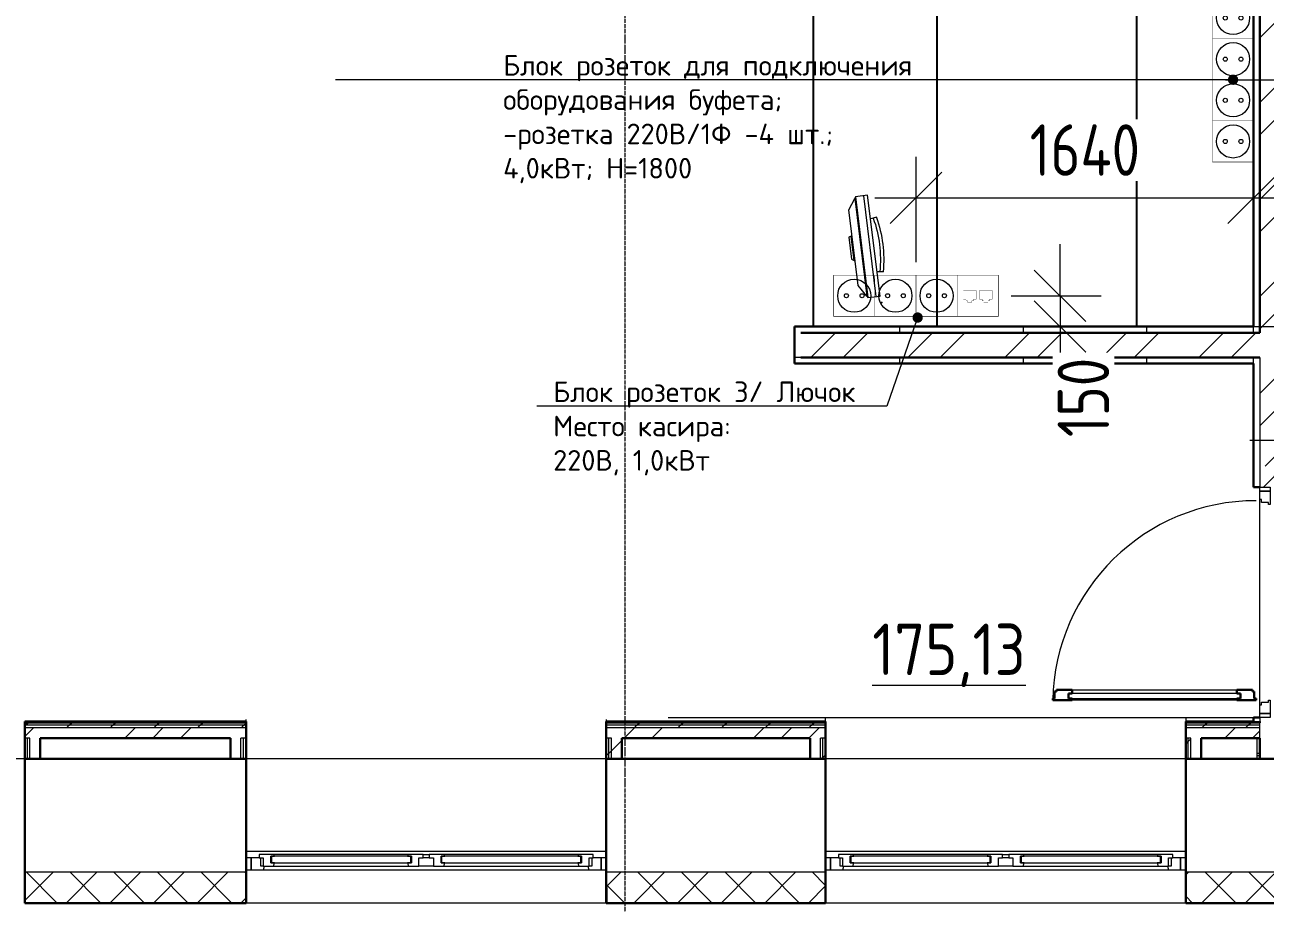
# Model space of a CAD drawing. Header units: millimetres. Extents: x -215207 to 92095, y -30385 to 123050.
# Drawn here: x -32807 to -26781, y 22608 to 26877 of the extents above; entities that cross this region are included whole.
import ezdxf
from ezdxf import colors
from ezdxf.entities.mleader import LeaderData, LeaderLine
from ezdxf.math import Vec2, Vec3

# ---------------------------------------------------------------- set-up
doc = ezdxf.new("R2010")
doc.units = ezdxf.units.MM
doc.linetypes.add('ADSK_Линия сетки', pattern=[25, 20, -2.5, 0, -2.5])
doc.linetypes.add('HIDDEN2', pattern=[4.7625, 3.175, -1.5875])
for name, color, linetype, lineweight in [('0_ТХ Р-EL', 30, 'Continuous', 5), ('Двери', 7, 'Continuous', 9), ('Каркас_Импост', 7, 'Continuous', 9), ('Марки помещений', 7, 'Continuous', 20), ('Монтажный зазор', 7, 'Continuous', 9), ('Ограждение', 7, 'Continuous', 9), ('Окна', 7, 'Continuous', 9), ('Оси', 7, 'Continuous', 9), ('Остекление', 7, 'Continuous', 9), ('Панель', 7, 'Continuous', 30), ('Поручни', 7, 'Continuous', 9), ('Стены', 7, 'Continuous', 18), ('Стены разрез', 7, 'Continuous', 30), ('Стены штриховка', 7, 'Continuous', 9), ('ТХ Подключения СС', 30, 'Continuous', 18)]:
    doc.layers.add(name, color=color, linetype=linetype, lineweight=lineweight)
doc.layers.add('PDF _Геометрия', color=7, linetype='Continuous')
doc.layers.add('тх разм', color=7, linetype='Continuous')
for name, color, linetype, lineweight, true_color in [('Открывание', 7, 'Continuous', 9, 0xc0c0c0), ('ТХ Подключения ЭОМ', 7, 'Continuous', 18, 0x003efa), ('ТХ.Not mounted equipment', 7, 'Continuous', 9, 0x6f4f28)]:
    doc.layers.add(name, color=color, linetype=linetype, lineweight=lineweight, true_color=true_color)
doc.layers.add('тх размеры розетки', color=7, linetype='Continuous', true_color=0xe91640)
doc.styles.add('GOST Common_3', font='GOST_Common.ttf', dxfattribs={"width": 0.9, "height": 2.5})
doc.styles.add('TX Text.Base', font='calibril.ttf', dxfattribs={"height": 250})
doc.styles.add('ГОСТ 2.304', font='CS_Gost2304.shx')
doc.dimstyles.new('СПДС', dxfattribs={"dimscale": 100, "dimtxt": 2.5, "dimasz": 2.5, "dimexe": 2, "dimexo": 0.625, "dimgap": 1, "dimtad": 1, "dimdec": 0, "dimtxsty": 'ГОСТ 2.304', "dimblk": 'OBLIQUE', "dimblk1": 'OBLIQUE', "dimblk2": 'OBLIQUE', "dimcen": 2.5, "dimdle": 2, "dimadec": 0, "dimazin": 2, "dimtfac": 0.75, "dimtdec": 4, "dimtmove": 1, "dimatfit": 3, "dimfxl": 0, "dimtolj": 1, "dimarcsym": 0})
pattern_1 = [(45, (-45356.5, 7949.98), (-235.7317, 235.7317), []), (45, (-45199.35, 7949.98), (-235.7317, 235.7317), [])]
pattern_2 = [(90, (-45356.5, 7950), (-600, 4e-14), [])]
pattern_3 = [(45, (-45356.5, 7950), (-381.661, 381.661), []), (45, (-45221.57, 7950), (0, 763.322), []), (45, (-45491.44, 7950), (0, 763.322), [])]
pattern_4 = [(45, (-45356.5, 7949.98), (-106.066, 106.066), [])]

# ---------------------------------------------------------------- blocks, each defined once
blk = doc.blocks.new('АРМ медицинской сестры')
at = {"lineweight": 0}
for points in [[(-133.5, 147.5), (-129.5, 115.6)], [(133.5, 147.5), (129.5, 115.6)], [(245.1, 95.6), (-249.1, 95.6)], [(-241.1, 51.8), (-249.1, 55.8)], [(245.1, 55.8), (237.1, 51.8), (-241.1, 51.8), (-185.3, 15.9), (185.3, 15.9), (237.1, 51.8)], [(-61.8, 15.9), (-61.8, 12), (57.8, 12), (53.8, 0), (-53.8, 0), (-61.8, 12)], [(57.8, 15.9), (57.8, 12)]]:
    blk.add_lwpolyline(points, dxfattribs=at)
blk.add_lwpolyline([(245.1, 55.8), (-249.1, 55.8), (-249.1, 115.6), (245.1, 115.6)], close=True, dxfattribs=at)
for radius, start, end in [(627.7, 77.76673, 102.23327), (611.8, 77.60743, 102.39257)]:
    blk.add_arc((0, -468.3), radius, start, end, dxfattribs=at)
blk = doc.blocks.new('RJ45x2pozetka')
at = {"layer": '0_ТХ Р-EL', "color": 0, "lineweight": -2, "const_width": 2}
blk.add_lwpolyline([(0, -200), (200, -200), (200, 0), (0, 0)], close=True, dxfattribs=at)
at = {"layer": '0_ТХ Р-EL', "color": 0, "lineweight": -2, "const_width": 1}
for points in [[(29.9, -116.8), (29.9, -74.9), (91.9, -74.9), (91.9, -116.8), (78.9, -116.8), (78.9, -125.2), (71.5, -125.2), (71.5, -130.8), (50.3, -130.8), (50.3, -125.2), (42.9, -125.2), (42.9, -116.8), (29.9, -116.8)], [(170.1, -116.8), (170.1, -74.9), (108.1, -74.9), (108.1, -116.8), (121.1, -116.8), (121.1, -125.2), (128.5, -125.2), (128.5, -130.8), (149.7, -130.8), (149.7, -125.2), (157.1, -125.2), (157.1, -116.8), (170.1, -116.8)]]:
    blk.add_lwpolyline(points, dxfattribs=at)
blk = doc.blocks.new('StR220V')
at = {"layer": '0_ТХ Р-EL', "color": 0, "lineweight": -2, "const_width": 2}
blk.add_lwpolyline([(0, -200), (200, -200), (200, 0), (0, 0)], close=True, dxfattribs=at)
at = {"layer": '0_ТХ Р-EL', "color": 0, "lineweight": -2}
for centre, radius in [((100, -100), 80.5), ((62, -100), 10), ((138, -100), 10)]:
    blk.add_circle(centre, radius, dxfattribs=at)
blk = doc.blocks.new('Блок розеток 4')
at = {"layer": 'ТХ Подключения СС', "lineweight": 5}
blk.add_blockref('RJ45x2pozetka', (400, 0), dxfattribs=at)
at = {"layer": 'ТХ Подключения ЭОМ', "color": 150, "lineweight": 5}
for p in [(0, 0), (200, 0)]:
    blk.add_blockref('StR220V', p, dxfattribs=at)
blk = doc.blocks.new('BIMLIB_Окно_Двустворчатое_VEKA_СФрамугойСнизу_ГОСТ30674_без линий - Ж_ОК-5_2220х1750-3833933-План 1 этажа смеж')
at = {"layer": 'Каркас_Импост', "lineweight": 18}
for p, q in [((-790.6, 265), (-850, 265)), ((-850, 265), (-850, 207)), ((-804, 207), (-804, 248)), ((-804, 248), (-792, 248)), ((-792, 248), (-792, 207)), ((-741.6, 248), (-792, 248)), ((-786, 248), (-790.6, 265)), ((-737, 231), (-741.6, 248)), ((-85.4, 248), (-90, 231)), ((-35, 248), (-85.4, 248)), ((-35, 207), (-35, 248)), ((35, 248), (35, 207)), ((85.4, 248), (35, 248)), ((90, 231), (85.4, 248)), ((741.6, 248), (737, 231)), ((792, 248), (741.6, 248)), ((790.6, 265), (786, 248)), ((850, 265), (790.6, 265)), ((792, 207), (792, 248)), ((792, 248), (804, 248)), ((804, 248), (804, 207)), ((850, 207), (850, 265)), ((-850, 207), (-812, 207)), ((-792, 207), (-812, 207)), ((-812, 207), (-812, 190)), ((-812, 190), (-756, 190)), ((-756, 190), (-755, 191)), ((-755, 199), (-755, 231)), ((-755, 231), (-737, 231)), ((-737, 199), (-755, 199)), ((-755, 191), (-754, 190)), ((-754, 190), (-739.4, 190)), ((-739.4, 190), (-737, 199)), ((-90, 231), (-72, 231)), ((-72, 199), (-90, 199)), ((-90, 199), (-87.6, 190)), ((-87.6, 190), (-73, 190)), ((-73, 190), (-72, 191)), ((-72, 231), (-72, 199)), ((-72, 191), (-71, 190)), ((-71, 190), (-15, 190)), ((-15, 207), (-35, 207)), ((-15, 190), (-15, 207)), ((35, 207), (15, 207)), ((15, 207), (15, 190)), ((15, 190), (71, 190)), ((71, 190), (72, 191)), ((72, 199), (72, 231)), ((72, 231), (90, 231)), ((90, 199), (72, 199)), ((72, 191), (73, 190)), ((73, 190), (87.6, 190)), ((87.6, 190), (90, 199)), ((737, 231), (755, 231)), ((755, 199), (737, 199)), ((737, 199), (739.4, 190)), ((739.4, 190), (754, 190)), ((754, 190), (755, 191)), ((755, 231), (755, 199)), ((755, 191), (756, 190)), ((756, 190), (812, 190)), ((812, 207), (792, 207)), ((812, 190), (812, 207)), ((812, 207), (850, 207))]:
    blk.add_line(p, q, dxfattribs=at)
at = {"layer": 'Каркас_Импост'}
for p, q in [((790.6, 265), (-790.6, 265)), ((-85.4, 248), (-741.6, 248)), ((-35, 248), (35, 248)), ((741.6, 248), (85.4, 248)), ((-756, 190), (-754, 190)), ((-739.4, 190), (-87.6, 190)), ((-73, 190), (-71, 190)), ((-15, 207), (15, 207)), ((15, 190), (-15, 190)), ((71, 190), (73, 190)), ((87.6, 190), (739.4, 190)), ((754, 190), (756, 190))]:
    blk.add_line(p, q, dxfattribs=at)
at = {"layer": 'Окна'}
for p, q in [((-850, 265), (-875, 265)), ((-850, 207), (-850, 265)), ((875, 265), (850, 265)), ((850, 265), (850, 207)), ((-875, 207), (-850, 207)), ((850, 207), (875, 207))]:
    blk.add_line(p, q, dxfattribs=at)
at = {"layer": 'Остекление'}
for p, q in [((-752, 231), (-755, 231)), ((-755, 231), (-755, 199)), ((-755, 199), (-752, 199)), ((-75, 231), (-752, 231)), ((-752, 231), (-752, 199)), ((-752, 199), (-752, 231)), ((-752, 199), (-75, 199)), ((-75, 199), (-75, 231)), ((-75, 231), (-75, 199)), ((-72, 231), (-75, 231)), ((-75, 199), (-72, 199)), ((-72, 199), (-72, 231)), ((75, 231), (72, 231)), ((72, 231), (72, 199)), ((72, 199), (75, 199)), ((752, 231), (75, 231)), ((75, 231), (75, 199)), ((75, 199), (75, 231)), ((75, 199), (752, 199)), ((752, 199), (752, 231)), ((752, 231), (752, 199)), ((755, 231), (752, 231)), ((752, 199), (755, 199)), ((755, 199), (755, 231))]:
    blk.add_line(p, q, dxfattribs=at)
blk = doc.blocks.new('Дверь_Alumark_однопольная_S50 - Дв-6_2_1_2200х1120 Пр СКУД-6231395-План 1 этажа смеж')
at = {"layer": 'Каркас_Импост'}
for p, q in [((-415, 60), (-374, 60)), ((-415, 10), (-415, 60)), ((-351, 10), (-415, 10)), ((-374, 60), (-374, 52)), ((-374, 52), (-360, 52)), ((-360, 52), (-360, 18)), ((-360, 18), (-351, 18)), ((-351, 18), (-351, 10)), ((601, 18), (610, 18)), ((601, 10), (601, 18)), ((665, 10), (601, 10)), ((610, 52), (624, 52)), ((610, 18), (610, 52)), ((624, 52), (624, 60)), ((624, 60), (665, 60)), ((665, 60), (665, 10))]:
    blk.add_line(p, q, dxfattribs=at)
at = {"layer": 'Монтажный зазор'}
for p, q in [((-435, 60), (-415, 60)), ((-435, 10), (-435, 60)), ((-415, 10), (-435, 10)), ((-415, 60), (-415, 10)), ((665, 60), (685, 60)), ((665, 10), (665, 60)), ((685, 10), (665, 10)), ((685, 60), (685, 10))]:
    blk.add_line(p, q, dxfattribs=at)
at = {"layer": 'Остекление'}
for p, q in [((-342, 990), (-342, 154)), ((-318, 990), (-342, 990)), ((-318, 154), (-318, 990)), ((-342, 154), (-318, 154))]:
    blk.add_line(p, q, dxfattribs=at)
at = {"layer": 'Открывание'}
blk.add_arc((-369, 78), 988, 0, 88.95609, dxfattribs=at)
at = {"layer": 'Панель'}
for p, q in [((-351, 1066), (-343, 1066)), ((-351, 972), (-351, 1066)), ((-343, 1066), (-343, 1057)), ((-343, 1057), (-309, 1057)), ((-309, 1057), (-309, 1048)), ((-309, 1048), (-301, 1048)), ((-301, 1048), (-301, 972)), ((-342, 972), (-351, 972)), ((-342, 990), (-342, 972)), ((-318, 990), (-342, 990)), ((-318, 972), (-318, 990)), ((-301, 972), (-318, 972)), ((-351, 78), (-351, 172)), ((-342, 172), (-351, 172)), ((-342, 154), (-342, 172)), ((-318, 154), (-342, 154)), ((-318, 172), (-318, 154)), ((-301, 172), (-318, 172)), ((-301, 172), (-301, 96)), ((-343, 78), (-351, 78)), ((-343, 87), (-343, 78)), ((-309, 87), (-343, 87)), ((-309, 96), (-309, 87)), ((-301, 96), (-309, 96))]:
    blk.add_line(p, q, dxfattribs=at)
at = {"layer": 'Панель', "lineweight": 9}
for p, q in [((-351, 172), (-351, 972)), ((-301, 972), (-301, 172))]:
    blk.add_line(p, q, dxfattribs=at)
blk = doc.blocks.new('Ограждение - Ограждение-4198836-План 1 этажа смеж')
at = {"layer": 'Ограждение'}
h = blk.add_hatch(dxfattribs=at)
h.set_pattern_fill('FP_25', color=256, style=0, pattern_type=2)
h.set_pattern_definition([(0, (0, 0), (0, 600), []), (90, (0, 0), (-600, 4e-14), [])])
h.paths.add_polyline_path([(18549, 15375.3), (18549, 15385.3), (18534, 15385.3), (18534, 15375.3)])
h.paths.add_polyline_path([(4538.6, 15375.3), (4538.6, 15385.3), (4523.6, 15385.3), (4523.6, 15375.3)])
at = {"layer": 'Поручни'}
for p, q in [((18549, 15385.3), (18534, 15385.3)), ((18534, 15375.3), (18549, 15375.3))]:
    blk.add_line(p, q, dxfattribs=at)
blk = doc.blocks.new('Ограждение - Ограждение-4426666-План 1 этажа смеж')
at = {"layer": 'Поручни'}
for p, q in [((15674, 15560.3), (18519, 15560.3)), ((18534, 15460.3), (18534, 15360.3)), ((10799, 15360.3), (12549, 15360.3)), ((13624, 15360.3), (15374, 15360.3)), ((16439, 15360.3), (18189, 15360.3))]:
    blk.add_line(p, q, dxfattribs=at)
blk = doc.blocks.new('Ограждение - Ограждение-6173608-План 1 этажа смеж')
at = {"layer": 'Поручни'}
for p, q in [((13624, 15540.3), (13624, 15550.3)), ((15374, 15550.3), (15374, 15540.3)), ((13624, 14910.3), (15374, 14910.3))]:
    blk.add_line(p, q, dxfattribs=at)
blk = doc.blocks.new('Ограждение - Ограждение-6173622-План 1 этажа смеж')
at = {"layer": 'Поручни'}
for p, q in [((16439, 15540.3), (16439, 15560.3)), ((16439, 15560.3), (18189, 15560.3)), ((18189, 15560.3), (18189, 15540.3)), ((16439, 14910.3), (18189, 14910.3))]:
    blk.add_line(p, q, dxfattribs=at)
blk = doc.blocks.new('_Dot')
at = {"color": 0, "linetype": 'ByBlock', "lineweight": -2}
blk.add_line((-0.5, 0), (-1, 0), dxfattribs=at)
at = {"color": 0, "linetype": 'ByBlock', "const_width": 0.5}
blk.add_lwpolyline([(-0.25, 0, 1), (0.25, 0, 1)], format="xyb", close=True, dxfattribs=at)
blk = doc.blocks.new('_Oblique')
at = {"color": 0, "linetype": 'ByBlock', "lineweight": -2}
blk.add_line((-0.5, -0.5), (0.5, 0.5), dxfattribs=at)
blk = doc.blocks.new('*D578')
at = {"layer": 'Defpoints', "color": 0, "ltscale": 100, "transparency": 16777216}
for p in [(-26837.5, 26036), (-28477.9, 25660.2), (-26837.5, 25660.2)]:
    blk.add_point(p, dxfattribs=at)
at = {"layer": 'тх размеры розетки', "color": 0, "lineweight": 9, "ltscale": 100, "transparency": 16777216}
for p, q in [((-28477.9, 25722.7), (-28477.9, 26236)), ((-26837.5, 25722.7), (-26837.5, 26236)), ((-28677.9, 26036), (-26637.5, 26036))]:
    blk.add_line(p, q, dxfattribs=at)
at = {"layer": 'тх размеры розетки', "color": 0, "lineweight": 9, "ltscale": 100, "transparency": 16777216, "xscale": 250, "yscale": 250, "zscale": 250, "rotation": 180}
blk.add_blockref('_Oblique', (-28477.9, 26036), dxfattribs=at)
at = {"layer": 'тх размеры розетки', "color": 0, "lineweight": 9, "ltscale": 100, "transparency": 16777216, "xscale": 250, "yscale": 250, "zscale": 250}
blk.add_blockref('_Oblique', (-26837.5, 26036), dxfattribs=at)
at = {"layer": 'тх размеры розетки', "color": 0, "ltscale": 100, "transparency": 16777216, "insert": (-27657.7, 26268.3), "char_height": 250, "attachment_point": 5, "style": 'ГОСТ 2.304', "bg_fill": 3, "box_fill_scale": 1.1, "bg_fill_color": 256, "bg_fill_true_color": 13158600, "bg_fill_transparency": 0}
blk.add_mtext('\\A1;1640', dxfattribs=at)
blk = doc.blocks.new('*D579')
at = {"layer": 'Defpoints', "color": 0, "ltscale": 100, "transparency": 16777216}
for p in [(-28077.9, 25560.2), (-28077.9, 25410.2), (-27778.2, 25410.2)]:
    blk.add_point(p, dxfattribs=at)
at = {"layer": 'тх размеры розетки', "color": 0, "lineweight": 9, "ltscale": 100, "transparency": 16777216}
for p, q in [((-27778.2, 25560.2), (-27778.2, 25810.2)), ((-28015.4, 25560.2), (-27578.2, 25560.2)), ((-27778.2, 25560.2), (-27778.2, 25410.2)), ((-28015.4, 25410.2), (-27578.2, 25410.2)), ((-27778.2, 25410.2), (-27778.2, 25160.2))]:
    blk.add_line(p, q, dxfattribs=at)
at = {"layer": 'тх размеры розетки', "color": 0, "lineweight": 9, "ltscale": 100, "transparency": 16777216, "xscale": 250, "yscale": 250, "zscale": 250, "rotation": 270}
blk.add_blockref('_Oblique', (-27778.2, 25560.2), dxfattribs=at)
at = {"layer": 'тх размеры розетки', "color": 0, "ltscale": 100, "transparency": 16777216, "insert": (-27664.7, 25065.8), "char_height": 250, "attachment_point": 5, "rotation": 90, "style": 'ГОСТ 2.304', "bg_fill": 3, "box_fill_scale": 1.1, "bg_fill_color": 256, "bg_fill_true_color": 13158600, "bg_fill_transparency": 0}
blk.add_mtext('\\A1;150', dxfattribs=at)
at = {"layer": 'тх размеры розетки', "color": 0, "lineweight": 9, "ltscale": 100, "transparency": 16777216, "xscale": 250, "yscale": 250, "zscale": 250, "rotation": 90}
blk.add_blockref('_Oblique', (-27778.2, 25410.2), dxfattribs=at)
blk = doc.blocks.new('*D580')
at = {"layer": 'Defpoints', "color": 0, "ltscale": 100, "transparency": 16777216}
for p in [(-27037.5, 26610.2), (-27037.5, 25410.2), (-26258.4, 25410.2)]:
    blk.add_point(p, dxfattribs=at)
at = {"layer": 'тх размеры розетки', "color": 0, "lineweight": 9, "ltscale": 100, "transparency": 16777216}
for p, q in [((-26258.4, 26810.2), (-26258.4, 25210.2)), ((-26975, 26610.2), (-26058.4, 26610.2)), ((-26975, 25410.2), (-26058.4, 25410.2))]:
    blk.add_line(p, q, dxfattribs=at)
at = {"layer": 'тх размеры розетки', "color": 0, "lineweight": 9, "ltscale": 100, "transparency": 16777216, "xscale": 250, "yscale": 250, "zscale": 250}
for p, rotation in [((-26258.4, 26610.2), 90), ((-26258.4, 25410.2), 270)]:
    blk.add_blockref('_Oblique', p, dxfattribs=dict(at, rotation=rotation))
at = {"layer": 'тх размеры розетки', "color": 0, "ltscale": 100, "transparency": 16777216, "insert": (-26493.1, 26010.2), "char_height": 250, "attachment_point": 5, "rotation": 90, "style": 'ГОСТ 2.304', "bg_fill": 3, "box_fill_scale": 1.1, "bg_fill_color": 256, "bg_fill_true_color": 13158600, "bg_fill_transparency": 0}
blk.add_mtext('\\A1;1200', dxfattribs=at)
blk = doc.blocks.new('*D539')
at = {"layer": 'Defpoints', "color": 0, "ltscale": 100, "transparency": 16777216}
for p in [(-26657.5, 25346.4), (-24942.5, 25349.7), (-26656.6, 24857.2)]:
    blk.add_point(p, dxfattribs=at)
at = {"layer": 'тх разм', "color": 0, "lineweight": 9, "ltscale": 100, "transparency": 16777216}
for p, q in [((-26657.4, 25283.9), (-26656.2, 24657.2)), ((-24942.4, 25287.2), (-24941.2, 24660.5)), ((-24741.6, 24860.9), (-26856.6, 24856.9))]:
    blk.add_line(p, q, dxfattribs=at)
at = {"layer": 'тх разм', "color": 0, "lineweight": 9, "ltscale": 100, "transparency": 16777216, "xscale": 250, "yscale": 250, "zscale": 250}
for p, rotation in [((-26656.6, 24857.2), 180.108661235129), ((-24941.6, 24860.5), 0.1086612351290395)]:
    blk.add_blockref('_Oblique', p, dxfattribs=dict(at, rotation=rotation))
at = {"layer": 'тх разм', "color": 0, "ltscale": 100, "transparency": 16777216, "insert": (-25799.5, 25089), "char_height": 250, "attachment_point": 5, "rotation": 0.10866, "style": 'ГОСТ 2.304', "bg_fill": 3, "box_fill_scale": 1.1, "bg_fill_color": 256, "bg_fill_true_color": 13158600, "bg_fill_transparency": 0}
blk.add_mtext('\\A1;1715', dxfattribs=at)

msp = doc.modelspace()

# ---------------------------------------------------------------- hatches: boundary and pattern name
at = {"layer": 'Стены разрез', "lineweight": 9}
h = msp.add_hatch(dxfattribs=at)
h.set_pattern_fill('FP_1', color=256, style=0, pattern_type=2)
h.set_pattern_definition(pattern_1)
h.paths.add_polyline_path([(-26687.5, 23310.2), (-26687.5, 23510.2), (-26807.5, 23510.2), (-26807.5, 23310.2)])
h.paths.add_polyline_path([(-26757.5, 24630.2), (-26687.5, 24630.2), (-26687.5, 27520.2), (-26807.5, 27520.2), (-26807.5, 24630.2)])
h = msp.add_hatch(dxfattribs=at)
h.set_pattern_fill('FP_32', color=256, style=0, pattern_type=2)
h.set_pattern_definition(pattern_2)
h.paths.add_polyline_path([(-29037.5, 25380.2), (-26837.5, 25380.2), (-26837.5, 25410.2), (-29067.5, 25410.2), (-29067.5, 25380.2)])
h = msp.add_hatch(dxfattribs=at)
h.set_pattern_fill('FP_1', color=256, style=0, pattern_type=2)
h.set_pattern_definition(pattern_1)
h.paths.add_polyline_path([(-26807.5, 25260.2), (-26807.5, 25380.2), (-29067.5, 25380.2), (-29067.5, 25260.2), (-26905.9, 25260.2)])
h = msp.add_hatch(dxfattribs=at)
h.set_pattern_fill('FP_32', color=256, style=0, pattern_type=2)
h.set_pattern_definition(pattern_2)
h.paths.add_polyline_path([(-29037.5, 25230.2), (-26837.5, 25230.2), (-26837.5, 25260.2), (-29037.5, 25260.2)])
h = msp.add_hatch(dxfattribs=at)
h.set_pattern_fill('FP_13', color=256, style=0, pattern_type=2)
h.set_pattern_definition([(45, (-45356.5, 7949.98), (-212.132, 212.132), [])])
h.paths.add_polyline_path([(-31732.5, 23485.2), (-31732.5, 23490.2), (-32807.5, 23490.2), (-32807.5, 23485.2), (-32646.3, 23485.2)])
h.paths.add_polyline_path([(-26807.5, 23485.2), (-26807.5, 23490.2), (-27167.5, 23490.2), (-27167.5, 23485.2), (-26905.9, 23485.2)])
h.paths.add_polyline_path([(-29982.5, 23485.2), (-28917.5, 23485.2), (-28917.5, 23490.2), (-29982.5, 23490.2)])
h.paths.add_polyline_path([(-35516.4, 23485.2), (-34557.5, 23485.2), (-34557.5, 23490.2), (-35607.5, 23490.2), (-35607.5, 23485.2)])
h.paths.add_polyline_path([(-37357.5, 23485.2), (-37357.5, 23490.2), (-38437.5, 23490.2), (-38437.5, 23485.2), (-38386.6, 23485.2)])
h.paths.add_polyline_path([(-40187.5, 23485.2), (-40187.5, 23490.2), (-40832.9, 23490.2), (-40832.9, 23485.2)])
h = msp.add_hatch(dxfattribs=at)
h.set_pattern_fill('FP_8', color=256, style=0, pattern_type=2)
h.set_pattern_definition(pattern_4)
h.paths.add_polyline_path([(-40187.5, 23472.7), (-40187.5, 23485.2), (-40832.9, 23485.2), (-40832.9, 23472.7)])
h.paths.add_polyline_path([(-38437.5, 23472.7), (-37357.5, 23472.7), (-37357.5, 23485.2), (-38437.5, 23485.2)])
h.paths.add_polyline_path([(-26905.9, 23472.7), (-26807.5, 23472.7), (-26807.5, 23485.2), (-27167.5, 23485.2), (-27167.5, 23472.7)])
h.paths.add_polyline_path([(-35607.5, 23472.7), (-34557.5, 23472.7), (-34557.5, 23485.2), (-35607.5, 23485.2)])
h.paths.add_polyline_path([(-29776.1, 23472.7), (-28917.5, 23472.7), (-28917.5, 23485.2), (-29982.5, 23485.2), (-29982.5, 23472.7)])
h.paths.add_polyline_path([(-32646.3, 23472.7), (-31732.5, 23472.7), (-31732.5, 23485.2), (-32807.5, 23485.2), (-32807.5, 23472.7)])
h = msp.add_hatch(dxfattribs=at)
h.set_pattern_fill('FP_8', color=256, style=0, pattern_type=2)
h.set_pattern_definition(pattern_4)
h.paths.add_polyline_path([(-26905.9, 23460.2), (-26807.5, 23460.2), (-26807.5, 23472.7), (-27167.5, 23472.7), (-27167.5, 23460.2)])
h.paths.add_polyline_path([(-40187.5, 23460.2), (-40187.5, 23472.7), (-40832.9, 23472.7), (-40832.9, 23460.2)])
h.paths.add_polyline_path([(-38437.5, 23460.2), (-37357.5, 23460.2), (-37357.5, 23472.7), (-38437.5, 23472.7)])
h.paths.add_polyline_path([(-35607.5, 23460.2), (-34557.5, 23460.2), (-34557.5, 23472.7), (-35607.5, 23472.7)])
h.paths.add_polyline_path([(-29776.1, 23460.2), (-28917.5, 23460.2), (-28917.5, 23472.7), (-29982.5, 23472.7), (-29982.5, 23460.2)])
h.paths.add_polyline_path([(-32646.3, 23460.2), (-31732.5, 23460.2), (-31732.5, 23472.7), (-32807.5, 23472.7), (-32807.5, 23460.2)])
h = msp.add_hatch(dxfattribs=at)
h.set_pattern_fill('FP_33', color=256, style=0, pattern_type=2)
h.set_pattern_definition(pattern_3)
h.paths.add_polyline_path([(-26807.5, 23410.2), (-26807.5, 23460.2), (-27167.5, 23460.2), (-27167.5, 23410.2), (-26905.9, 23410.2)])
h.paths.add_polyline_path([(-35532.5, 23410.2), (-34557.5, 23410.2), (-34557.5, 23460.2), (-35607.5, 23460.2), (-35607.5, 23410.2), (-35582.5, 23410.2)])
h.paths.add_polyline_path([(-28917.5, 23410.2), (-28917.5, 23460.2), (-29982.5, 23460.2), (-29982.5, 23410.2), (-28930, 23410.2)])
h.paths.add_polyline_path([(-31732.5, 23410.2), (-31732.5, 23460.2), (-32807.5, 23460.2), (-32807.5, 23410.2), (-31745, 23410.2)])
h.paths.add_polyline_path([(-37382.5, 23410.2), (-37357.5, 23410.2), (-37357.5, 23460.2), (-38437.5, 23460.2), (-38437.5, 23410.2), (-37432.5, 23410.2)])
h.paths.add_polyline_path([(-40262.5, 23410.2), (-40187.5, 23410.2), (-40187.5, 23460.2), (-40832.9, 23460.2), (-40832.9, 23410.2)])
h = msp.add_hatch(dxfattribs=at)
h.set_pattern_fill('FP_8', color=256, style=0, pattern_type=2)
h.set_pattern_definition(pattern_4)
h.paths.add_polyline_path([(-29982.5, 23310.2), (-29970, 23310.2), (-29970, 23410.2), (-29982.5, 23410.2)])
h = msp.add_hatch(dxfattribs=at)
h.set_pattern_fill('FP_8', color=256, style=0, pattern_type=2)
h.set_pattern_definition(pattern_4)
h.paths.add_polyline_path([(-29970, 23310.2), (-29957.5, 23310.2), (-29957.5, 23410.2), (-29970, 23410.2)])
h = msp.add_hatch(dxfattribs=at)
h.set_pattern_fill('FP_33', color=256, style=0, pattern_type=2)
h.set_pattern_definition(pattern_3)
h.paths.add_polyline_path([(-29907.5, 23310.2), (-29907.5, 23410.2), (-29957.5, 23410.2), (-29957.5, 23310.2)])
h = msp.add_hatch(dxfattribs=at)
h.set_pattern_fill('FP_8', color=256, style=0, pattern_type=2)
h.set_pattern_definition(pattern_4)
h.paths.add_polyline_path([(-28942.5, 23310.2), (-28930, 23310.2), (-28930, 23410.2), (-28942.5, 23410.2)])
h = msp.add_hatch(dxfattribs=at)
h.set_pattern_fill('FP_8', color=256, style=0, pattern_type=2)
h.set_pattern_definition(pattern_4)
h.paths.add_polyline_path([(-28930, 23310.2), (-28917.5, 23310.2), (-28917.5, 23410.2), (-28930, 23410.2)])
h = msp.add_hatch(dxfattribs=at)
h.set_pattern_fill('FP_8', color=256, style=0, pattern_type=2)
h.set_pattern_definition(pattern_4)
h.paths.add_polyline_path([(-27167.5, 23310.2), (-27155, 23310.2), (-27155, 23410.2), (-27167.5, 23410.2)])
h = msp.add_hatch(dxfattribs=at)
h.set_pattern_fill('FP_8', color=256, style=0, pattern_type=2)
h.set_pattern_definition(pattern_4)
h.paths.add_polyline_path([(-27155, 23310.2), (-27142.5, 23310.2), (-27142.5, 23410.2), (-27155, 23410.2)])
h = msp.add_hatch(dxfattribs=at)
h.set_pattern_fill('FP_6', color=256, style=0, pattern_type=2)
h.set_pattern_definition([(45, (-45356.5, 7949.98), (-106.066, 106.066), []), (135, (-45356.5, 7949.98), (-106.066, -106.066), [])])
h.paths.add_polyline_path([(-26129.5, 22610.2), (-26129.5, 22684.2), (-26127.5, 22684.2), (-26127.5, 22760.2), (-27167.5, 22760.2), (-27167.5, 22684.2), (-27165.5, 22684.2), (-27165.5, 22610.2), (-26188.3, 22610.2)])
h.paths.add_polyline_path([(-17794.5, 22610.2), (-17794.5, 22760.2), (-21490.5, 22760.2), (-21490.5, 22610.2), (-18295.3, 22610.2)])
h.paths.add_polyline_path([(-24375.5, 22610.2), (-23294.5, 22610.2), (-23294.5, 22684.2), (-23292.5, 22684.2), (-23292.5, 22760.2), (-24377.5, 22760.2), (-24377.5, 22684.2), (-24375.5, 22684.2)])
h.paths.add_polyline_path([(-28919.5, 22610.2), (-28919.5, 22684.2), (-28917.5, 22684.2), (-28917.5, 22760.2), (-29982.5, 22760.2), (-29982.5, 22684.2), (-29980.5, 22684.2), (-29980.5, 22610.2), (-29058.5, 22610.2)])
h.paths.add_polyline_path([(-31734.5, 22610.2), (-31734.5, 22684.2), (-31732.5, 22684.2), (-31732.5, 22760.2), (-32807.5, 22760.2), (-32807.5, 22684.2), (-32805.5, 22684.2), (-32805.5, 22610.2), (-31928.7, 22610.2)])
h.paths.add_polyline_path([(-38435.5, 22610.2), (-37359.5, 22610.2), (-37359.5, 22684.2), (-37357.5, 22684.2), (-37357.5, 22760.2), (-38437.5, 22760.2), (-38437.5, 22684.2), (-38435.5, 22684.2)])
h.paths.add_polyline_path([(-41292.5, 22610.2), (-40189.5, 22610.2), (-40189.5, 22684.2), (-40187.5, 22684.2), (-40187.5, 22760.2), (-41292.5, 22760.2), (-41292.5, 22684.2)])
h.paths.add_polyline_path([(-35605.5, 22610.2), (-34559.5, 22610.2), (-34559.5, 22684.2), (-34557.5, 22684.2), (-34557.5, 22760.2), (-35607.5, 22760.2), (-35607.5, 22684.2), (-35605.5, 22684.2)])
h = msp.add_hatch(dxfattribs=at)
h.set_pattern_fill('FP_5', color=256, style=0, pattern_type=2)
h.set_pattern_definition([(0, (-45356.5, 7949.98), (406.4, 101.6), [33.528, -271.272, 33.528, -271.272, -1625.6]), (0, (-45356.5, 7949.98), (406.4, 101.6), [-609.6, 33.528, -576.072, 33.528, -271.272, -711.2]), (0, (-45356.5, 7949.98), (406.4, 101.6), [-1524, 33.528, -169.672, 33.528, -474.472]), (120, (-45204.1, 8000.78), (-291.18818, 301.15272), [33.528, -271.272, 33.528, -271.272, -1625.6]), (120, (-45204.1, 8000.78), (-291.18818, 301.15272), [-609.6, 33.528, -576.072, 33.528, -271.272, -711.2]), (120, (-45204.1, 8000.78), (-291.18818, 301.15272), [-1524, 33.528, -169.672, 33.528, -474.472]), (240, (-45153.3, 8203.98), (-115.21182, -402.75272), [33.528, -271.272, 33.528, -271.272, -1625.6]), (240, (-45153.3, 8203.98), (-115.21182, -402.75272), [-609.6, 33.528, -576.072, 33.528, -271.272, -711.2]), (240, (-45153.3, 8203.98), (-115.21182, -402.75272), [-1524, 33.528, -169.672, 33.528, -474.472])])
h.paths.add_polyline_path([(-17794.5, 22608.2), (-17794.5, 22610.2), (-21490.5, 22610.2), (-21490.5, 22608.2), (-18295.3, 22608.2)])
h.paths.add_polyline_path([(-17392.5, 22608.2), (-17392.5, 22610.2), (-17542.5, 22610.2), (-17542.5, 22608.2)])
h.paths.add_polyline_path([(-38386.6, 22608.2), (-37357.5, 22608.2), (-37357.5, 22684.2), (-37359.5, 22684.2), (-37359.5, 22610.2), (-38435.5, 22610.2), (-38435.5, 22684.2), (-38437.5, 22684.2), (-38437.5, 22608.2)])
h.paths.add_polyline_path([(-40187.5, 22608.2), (-40187.5, 22684.2), (-40189.5, 22684.2), (-40189.5, 22610.2), (-41142.5, 22610.2), (-41140.5, 22608.2), (-40539.3, 22608.2)])
h.paths.add_polyline_path([(-35607.5, 22608.2), (-34557.5, 22608.2), (-34557.5, 22684.2), (-34559.5, 22684.2), (-34559.5, 22610.2), (-35605.5, 22610.2), (-35605.5, 22684.2), (-35607.5, 22684.2)])
h.paths.add_polyline_path([(-32807.5, 22608.2), (-31732.5, 22608.2), (-31732.5, 22684.2), (-31734.5, 22684.2), (-31734.5, 22610.2), (-32805.5, 22610.2), (-32805.5, 22684.2), (-32807.5, 22684.2), (-32807.5, 22630.6)])
h.paths.add_polyline_path([(-29982.5, 22608.2), (-28917.5, 22608.2), (-28917.5, 22684.2), (-28919.5, 22684.2), (-28919.5, 22610.2), (-29980.5, 22610.2), (-29980.5, 22684.2), (-29982.5, 22684.2)])
h.paths.add_polyline_path([(-23292.5, 22608.2), (-23292.5, 22684.2), (-23294.5, 22684.2), (-23294.5, 22610.2), (-24375.5, 22610.2), (-24375.5, 22684.2), (-24377.5, 22684.2), (-24377.5, 22608.2), (-23318.1, 22608.2)])
h.paths.add_polyline_path([(-27167.5, 22608.2), (-26127.5, 22608.2), (-26127.5, 22684.2), (-26129.5, 22684.2), (-26129.5, 22610.2), (-27165.5, 22610.2), (-27165.5, 22684.2), (-27167.5, 22684.2)])

# ---------------------------------------------------------------- linework, layer by layer
msp.add_lwpolyline([(-28975.6, 25410.2), (-28975.6, 27728.5), (-26807.5, 27728.5), (-26807.5, 27678.5), (-27407.5, 27678.5), (-27407.5, 25410.2), (-28975.6, 25410.2), (-28375.6, 25410.2), (-28375.6, 27728.5), (-28375.6, 27678.5), (-28975.6, 27678.5), (-26807.5, 27678.5)])
at = {"layer": 'PDF _Геометрия', "linetype": 'Continuous', "lineweight": 0}
msp.add_line((-28647.8, 25530), (-28642.2, 25524.4), dxfattribs=at)
at = {"layer": 'Оси', "linetype": 'ADSK_Линия сетки'}
for p, q in [((-29892.5, 41539.2), (-29892.5, 17351.6)), ((-13527.5, 23310.2), (-44580.4, 23310.2))]:
    msp.add_line(p, q, dxfattribs=at)
at = {"layer": 'Стены'}
for p, q in [((-26807.5, 23571.2), (-26807.5, 24569.2)), ((-32807.5, 22760.2), (-31732.5, 22760.2)), ((-29982.5, 22760.2), (-28917.5, 22760.2)), ((-27167.5, 22760.2), (-26127.5, 22760.2)), ((-29982.5, 22608.2), (-31732.5, 22608.2)), ((-27167.5, 22608.2), (-28917.5, 22608.2))]:
    msp.add_line(p, q, dxfattribs=at)
at = {"layer": 'Стены разрез'}
for p, q in [((-26837.5, 27720.2), (-26837.5, 25410.2)), ((-26807.5, 27520.2), (-26807.5, 25380.2)), ((-26837.5, 25410.2), (-29067.5, 25410.2)), ((-29067.5, 25410.2), (-29067.5, 25230.2)), ((-26807.5, 25380.2), (-29037.5, 25380.2)), ((-29037.5, 25260.2), (-26807.5, 25260.2)), ((-29067.5, 25230.2), (-26837.5, 25230.2)), ((-26837.5, 25230.2), (-26837.5, 24630.2)), ((-26837.5, 24630.2), (-26807.5, 24630.2)), ((-26807.5, 23510.2), (-26837.5, 23510.2)), ((-26837.5, 23510.2), (-26837.5, 23490.2)), ((-31732.5, 23490.2), (-32807.5, 23490.2)), ((-32807.5, 23490.2), (-32807.5, 22608.2)), ((-31732.5, 22608.2), (-31732.5, 23490.2)), ((-28917.5, 23490.2), (-29982.5, 23490.2)), ((-29982.5, 23490.2), (-29982.5, 22608.2)), ((-28917.5, 22608.2), (-28917.5, 23490.2)), ((-26837.5, 23490.2), (-27167.5, 23490.2)), ((-27167.5, 23490.2), (-27167.5, 22608.2)), ((-26807.5, 23485.2), (-26807.5, 23490.2)), ((-32732.5, 23410.2), (-31807.5, 23410.2)), ((-32732.5, 23310.2), (-32732.5, 23410.2)), ((-31807.5, 23410.2), (-31807.5, 23310.2)), ((-29907.5, 23410.2), (-28992.5, 23410.2)), ((-29907.5, 23310.2), (-29907.5, 23410.2)), ((-28992.5, 23410.2), (-28992.5, 23310.2)), ((-27092.5, 23410.2), (-26807.5, 23410.2)), ((-27092.5, 23310.2), (-27092.5, 23410.2)), ((-26807.5, 23410.2), (-26807.5, 23310.2)), ((-31732.5, 23310.2), (-32807.5, 23310.2)), ((-28917.5, 23310.2), (-29982.5, 23310.2)), ((-27167.5, 23310.2), (-26657.5, 23310.2)), ((-32807.5, 22608.2), (-31732.5, 22608.2)), ((-29982.5, 22608.2), (-28917.5, 22608.2)), ((-26127.5, 22608.2), (-27167.5, 22608.2))]:
    msp.add_line(p, q, dxfattribs=at)
at = {"layer": 'Стены штриховка'}
for p, q in [((-26837.5, 25380.2), (-26837.5, 25410.2)), ((-29037.5, 25260.2), (-29067.5, 25260.2)), ((-26837.5, 25230.2), (-26837.5, 25260.2)), ((-26807.5, 25260.2), (-26807.5, 24630.2)), ((-26807.5, 23510.2), (-26807.5, 23490.2)), ((-32807.5, 23485.2), (-31732.5, 23485.2)), ((-31732.5, 23485.2), (-32807.5, 23485.2)), ((-31732.5, 23472.7), (-32807.5, 23472.7)), ((-31732.5, 23460.2), (-32807.5, 23460.2)), ((-29982.5, 23485.2), (-28917.5, 23485.2)), ((-28917.5, 23485.2), (-29982.5, 23485.2)), ((-28917.5, 23472.7), (-29982.5, 23472.7)), ((-28917.5, 23460.2), (-29982.5, 23460.2)), ((-27167.5, 23485.2), (-26807.5, 23485.2)), ((-26807.5, 23485.2), (-27167.5, 23485.2)), ((-26807.5, 23472.7), (-27167.5, 23472.7)), ((-26807.5, 23460.2), (-27167.5, 23460.2)), ((-26837.5, 23490.2), (-26807.5, 23490.2)), ((-26807.5, 23410.2), (-26807.5, 23485.2)), ((-32782.5, 23410.2), (-32807.5, 23410.2)), ((-32795, 23310.2), (-32795, 23410.2)), ((-32782.5, 23310.2), (-32782.5, 23410.2)), ((-31757.5, 23310.2), (-31757.5, 23410.2)), ((-31732.5, 23410.2), (-31757.5, 23410.2)), ((-31745, 23310.2), (-31745, 23410.2)), ((-29957.5, 23410.2), (-29982.5, 23410.2)), ((-29970, 23310.2), (-29970, 23410.2)), ((-29957.5, 23310.2), (-29957.5, 23410.2)), ((-28942.5, 23310.2), (-28942.5, 23410.2)), ((-28917.5, 23410.2), (-28942.5, 23410.2)), ((-28930, 23310.2), (-28930, 23410.2)), ((-27142.5, 23410.2), (-27167.5, 23410.2)), ((-27155, 23310.2), (-27155, 23410.2)), ((-27142.5, 23310.2), (-27142.5, 23410.2)), ((-32805.5, 22684.2), (-32807.5, 22684.2)), ((-32805.5, 22684.2), (-32805.5, 22610.2)), ((-31732.5, 22684.2), (-31734.5, 22684.2)), ((-31734.5, 22610.2), (-31734.5, 22684.2)), ((-29980.5, 22684.2), (-29982.5, 22684.2)), ((-29980.5, 22684.2), (-29980.5, 22610.2)), ((-28917.5, 22684.2), (-28919.5, 22684.2)), ((-28919.5, 22610.2), (-28919.5, 22684.2)), ((-27165.5, 22684.2), (-27167.5, 22684.2)), ((-27165.5, 22684.2), (-27165.5, 22610.2)), ((-32805.5, 22610.2), (-31734.5, 22610.2)), ((-29980.5, 22610.2), (-28919.5, 22610.2)), ((-27165.5, 22610.2), (-26129.5, 22610.2))]:
    msp.add_line(p, q, dxfattribs=at)

# ---------------------------------------------------------------- block references
at = {"layer": 'Двери', "rotation": 89.99999999999993}
msp.add_blockref('Дверь_Alumark_однопольная_S50 - Дв-6_2_1_2200х1120 Пр СКУД-6231395-План 1 этажа смеж', (-26747.5, 23945.2), dxfattribs=at)
at = {"layer": 'Окна', "rotation": 180}
for p in [(-30857.5, 23035.2), (-28042.5, 23035.2)]:
    msp.add_blockref('BIMLIB_Окно_Двустворчатое_VEKA_СФрамугойСнизу_ГОСТ30674_без линий - Ж_ОК-5_2220х1750-3833933-План 1 этажа смеж', p, dxfattribs=at)
at = {"layer": 'Поручни'}
for name in ['Ограждение - Ограждение-4426666-План 1 этажа смеж', 'Ограждение - Ограждение-6173622-План 1 этажа смеж', 'Ограждение - Ограждение-6173608-План 1 этажа смеж', 'Ограждение - Ограждение-4198836-План 1 этажа смеж']:
    msp.add_blockref(name, (-45356.5, 7950), dxfattribs=at)
at = {"layer": 'Стены', "color": 2, "linetype": 'HIDDEN2'}
msp.add_blockref('Блок розеток 4', (-28677.9, 25660.2), dxfattribs=at)
at = {"layer": 'ТХ Подключения ЭОМ', "color": 150, "lineweight": 5}
for p in [(-27037.5, 27010.2), (-27037.5, 26810.2), (-27037.5, 26610.2), (-27037.5, 26410.2), (-28877.9, 25660.2)]:
    msp.add_blockref('StR220V', p, dxfattribs=at)
at = {"layer": 'ТХ.Not mounted equipment', "lineweight": 15, "xscale": -1, "rotation": 277.0606583985133}
msp.add_blockref('АРМ медицинской сестры', (-28797.8, 25791.4), dxfattribs=at)

# ---------------------------------------------------------------- texts
at = {"layer": 'Марки помещений', "lineweight": 9, "insert": (-28690.6, 23966.7), "char_height": 250, "width": 952.405, "attachment_point": 1, "style": 'GOST Common_3'}
msp.add_mtext('\\L175,13', dxfattribs=at)

# ---------------------------------------------------------------- leaders
at = {"layer": 'ТХ Подключения ЭОМ'}
ml = msp.add_multileader_mtext('Standard', dxfattribs=at)
ml.set_content('\\A1;{\\fISOCPEUR|b0|i0|c204|p34;Блок розеток для подключения оборудования буфета; \\P-розетка 220В/1Ф -4 шт.;\\P4,0кВт; H=18\\fISOCPEUR|b0|i0|c0|p34;00}', color=256, style='TX Text.Base')
ml.set_leader_properties(lineweight=9)
ml.set_arrow_properties(name='DOT')
ml.build(insert=Vec2(0, 0))
ml.multileader.update_dxf_attribs({"text_left_attachment_type": 6, "text_right_attachment_type": 6, "dogleg_length": 50, "arrow_head_size": 50})
ctx = ml.context
ctx.base_point, ctx.char_height, ctx.arrow_head_size, ctx.landing_gap_size, ctx.plane_origin = Vec3(-30623.5, 26610.2), 100, 50, 140, Vec3(-51495.1, 26932)
ctx.left_attachment, ctx.right_attachment = 6, 6
notes = []
notes.append((ctx, [(0, (1, 1, 0), (-28381.9, 26610.2), (-1, 0), 11.6, [(1, [(-26937.5, 26610.2)], 0, [])])]))
ctx.mtext.insert, ctx.mtext.width, ctx.mtext.flow_direction = Vec3(-30483.5, 26730.2), 2737.064, 5
ml = msp.add_multileader_mtext('Standard', dxfattribs=at)
ml.set_content('\\A1;{\\fISOCPEUR|b0|i0|c204|p34;Блок розеток 3/ Лючок\\PМесто касира:\\P220В, 1,0кВт}', color=256, style='TX Text.Base')
ml.set_leader_properties(lineweight=9)
ml.set_arrow_properties(name='DOT')
ml.build(insert=Vec2(0, 0))
ml.multileader.update_dxf_attribs({"text_left_attachment_type": 6, "text_right_attachment_type": 6, "dogleg_length": 50, "arrow_head_size": 50})
ctx = ml.context
ctx.base_point, ctx.char_height, ctx.arrow_head_size, ctx.landing_gap_size, ctx.plane_origin = Vec3(-30380.5, 25023.6), 100, 50, 140, Vec3(-5820.2, 21636.2)
ctx.left_attachment, ctx.right_attachment = 6, 6
notes.append((ctx, [(1, (1, 1, 0), (-28618.9, 25023.6), (-1, 0), 11.6, [(1, [(-28469.9, 25454.2)], 0, [])])]))
ctx.mtext.insert, ctx.mtext.width, ctx.mtext.flow_direction = Vec3(-30240.5, 25143.6), 1979.733, 5
for ctx, leaders in notes:
    for number, flags, end, landing, length, lines in leaders:
        leader = LeaderData()
        leader.index, (leader.has_last_leader_line, leader.has_dogleg_vector, leader.attachment_direction) = number, flags
        leader.last_leader_point, leader.dogleg_vector, leader.dogleg_length = Vec3(end), Vec3(landing), length
        for number, points, colour, breaks in lines:
            line = LeaderLine()
            line.index, line.vertices, line.color, line.breaks = number, Vec3.list(points), colors.encode_raw_color(colour), breaks
            leader.lines.append(line)
        ctx.leaders.append(leader)

# ---------------------------------------------------------------- next in the draw order: dimensions: what is measured, and where the dimension line sits
at = {"layer": 'тх размеры розетки', "ltscale": 100}
dim = msp.add_linear_dim(base=(-26837.5, 26036), p1=(-28477.9, 25660.2), p2=(-26837.5, 25660.2), dimstyle='СПДС', override={"dimtfill": 1, "dimlwd": 9, "dimlwe": 9}, dxfattribs=at)
dim.commit()
dim.dimension.update_dxf_attribs({"geometry": '*D578', "text_midpoint": (-27657.7, 26268.3)})

# ---------------------------------------------------------------- next in the draw order: dimensions: what is measured, and where the dimension line sits
dim = msp.add_linear_dim(base=(-26258.4, 25410.2), p1=(-27037.5, 26610.2), p2=(-27037.5, 25410.2), angle=90, dimstyle='СПДС', override={"dimtfill": 1, "dimlwd": 9, "dimlwe": 9}, dxfattribs=at)
dim.commit()
dim.dimension.update_dxf_attribs({"geometry": '*D580', "text_midpoint": (-26493.1, 26010.2)})
dim = msp.add_linear_dim(base=(-27778.2, 25410.2), p1=(-28077.9, 25560.2), p2=(-28077.9, 25410.2), angle=90, dimstyle='СПДС', override={"dimtfill": 1, "dimlwd": 9, "dimlwe": 9}, dxfattribs=at)
dim.commit()
dim.dimension.update_dxf_attribs({"geometry": '*D579', "text_midpoint": (-27434.5, 25065.8), "dimtype": 160})

# ---------------------------------------------------------------- next in the draw order: dimensions: what is measured, and where the dimension line sits
at = {"layer": 'тх разм', "ltscale": 100}
dim = msp.add_aligned_dim(p1=(-24942.5, 25349.7), p2=(-26657.5, 25346.4), distance=489.2, dimstyle='СПДС', override={"dimtfill": 1, "dimlwd": 9, "dimlwe": 9}, dxfattribs=at)
dim.commit()
dim.dimension.update_dxf_attribs({"geometry": '*D539', "text_midpoint": (-25799.5, 25089)})

doc.saveas('drawing.dxf')
